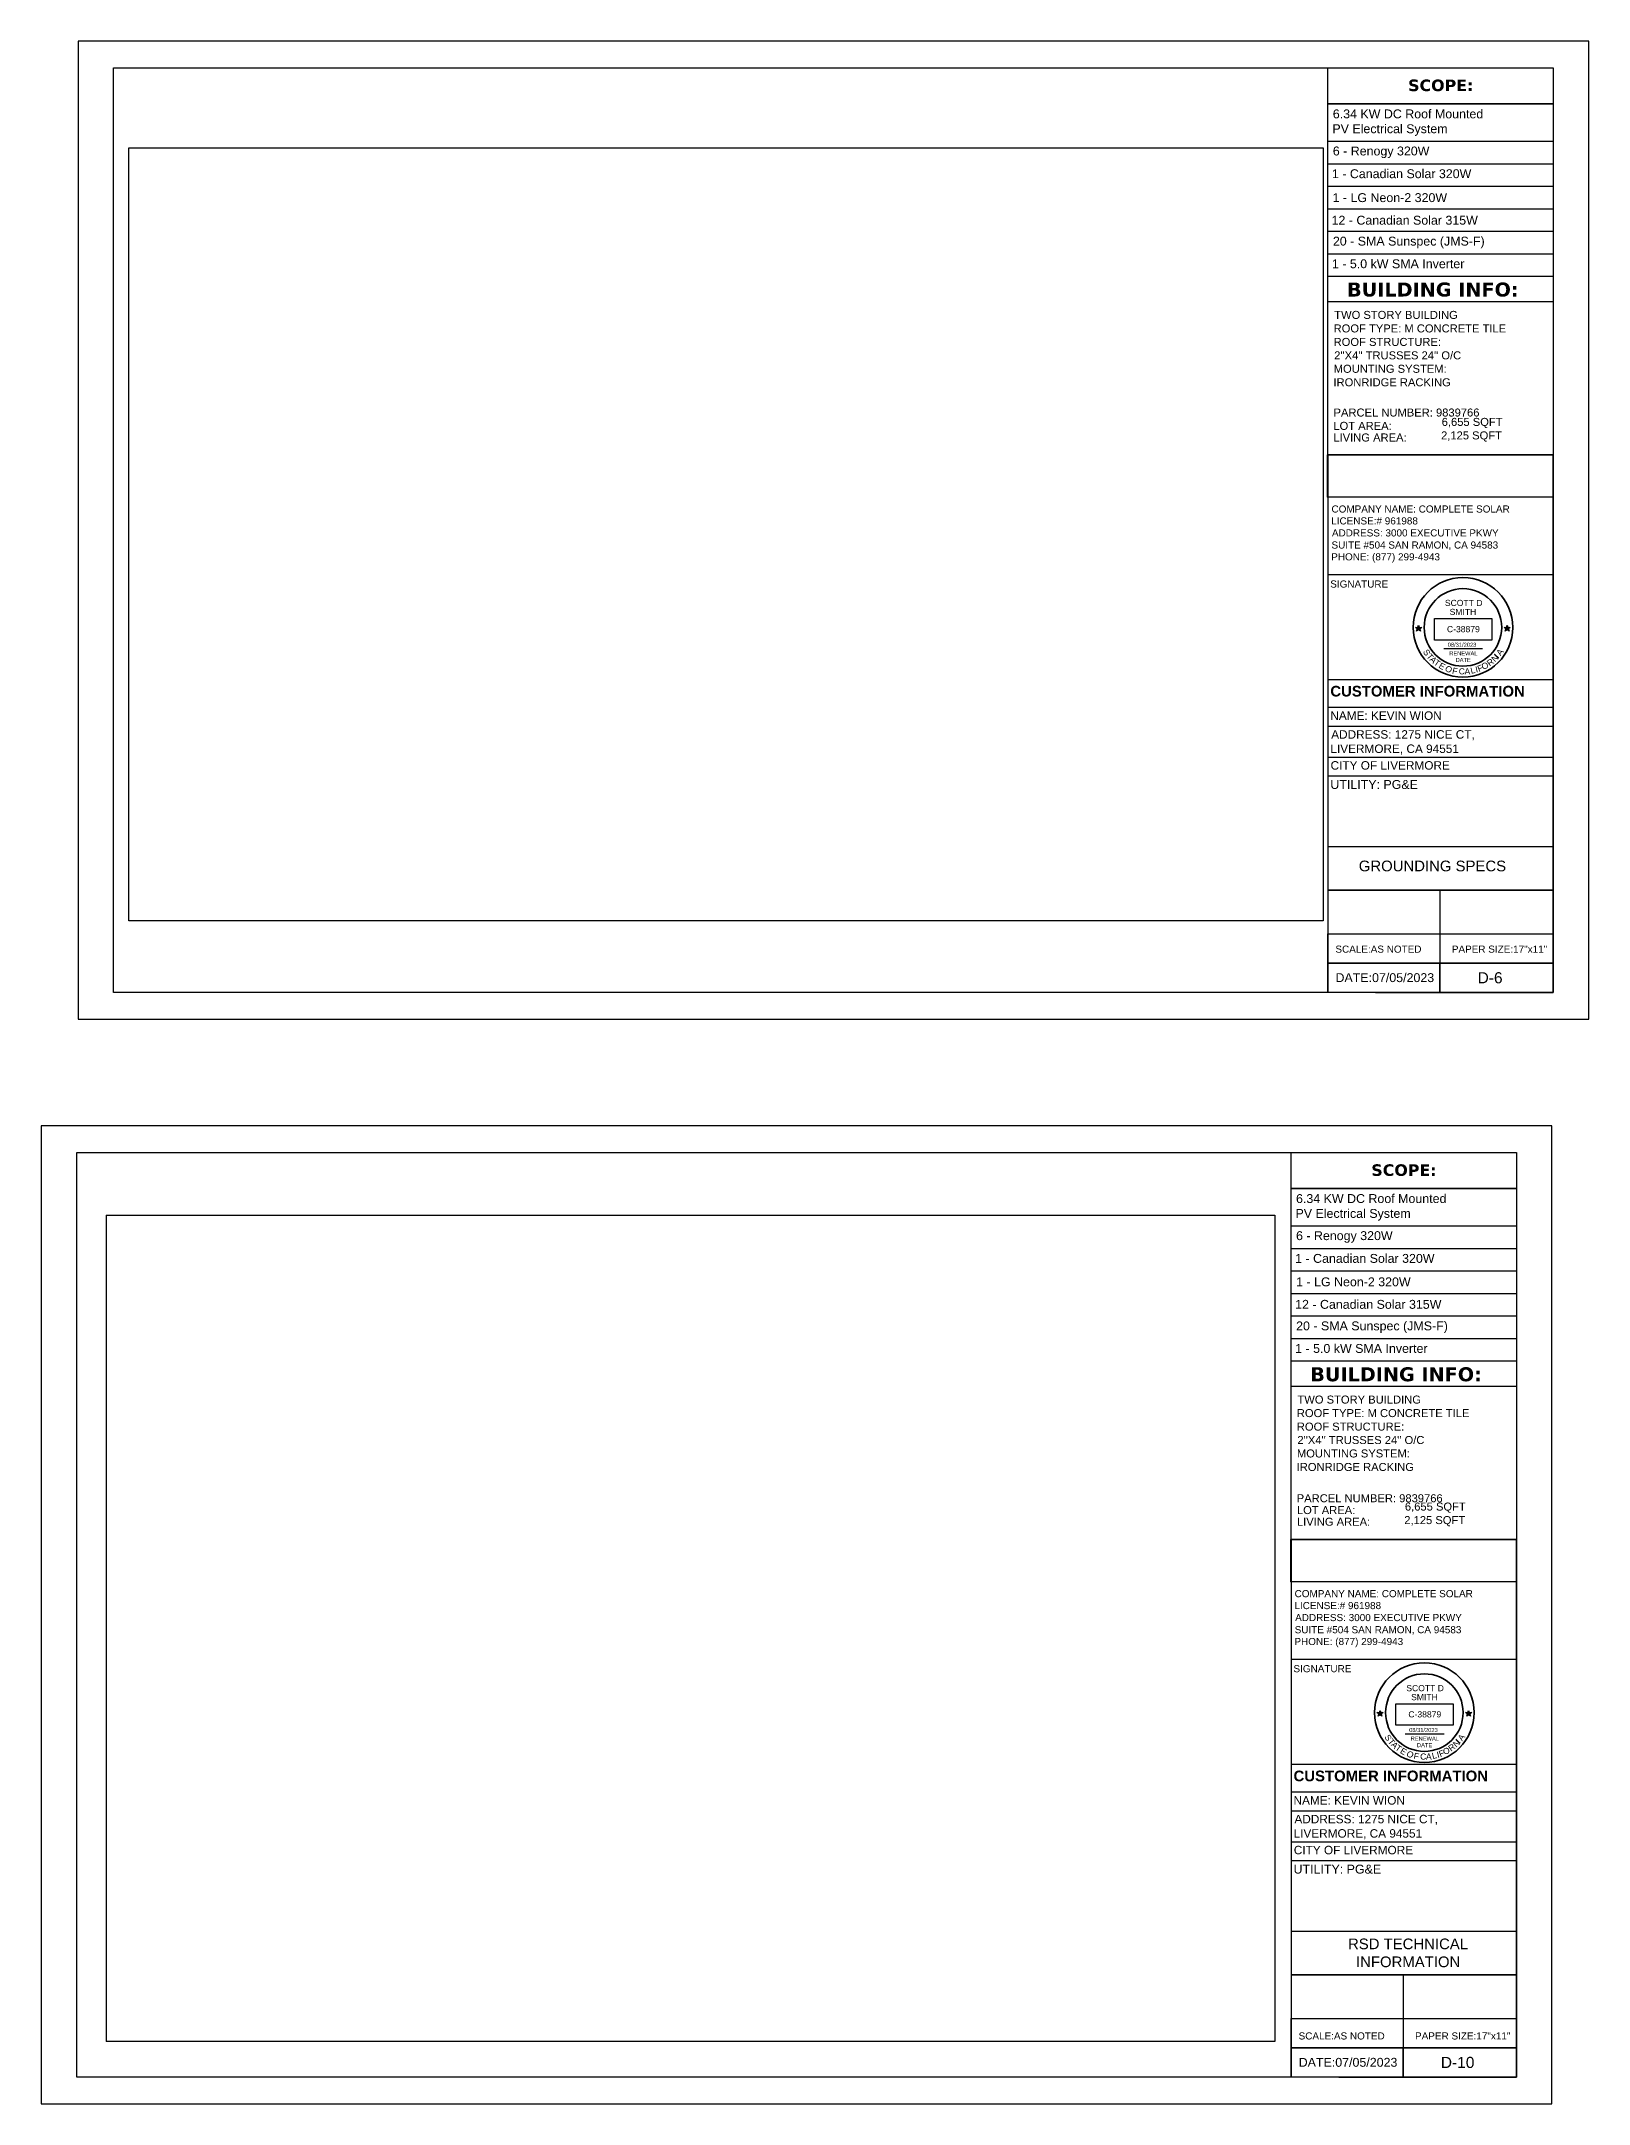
# Model space of a CAD drawing. Header units: millimetres. Extents: x 351 to 7480, y -14642 to -8468.
# Drawn here: x 351 to 2092, y -14642 to -12322 of the extents above; entities that cross this region are included whole.
import ezdxf

# ---------------------------------------------------------------- set-up
doc = ezdxf.new("R2010")
doc.units = ezdxf.units.MM
for name, color, linetype in [('PDF13_0', 7, 'Continuous'), ('PDF13_PDF_Geometry', 7, 'Continuous'), ('PDF13_Text', 7, 'Continuous'), ('PDF17_0', 7, 'Continuous'), ('PDF17_PDF_Geometry', 7, 'Continuous'), ('PDF17_Text', 7, 'Continuous'), ('PDF5_Text', 7, 'Continuous'), ('PDF_Text', 7, 'Continuous')]:
    doc.layers.add(name, color=color, linetype=linetype)
doc.styles.add('PDF Arial', font='arial.ttf')
doc.styles.add('PDF Arial Bold', font='arialbd.ttf')
doc.styles.add('PDF Verdana Bold', font='verdanab.ttf')
doc.styles.get("Standard").update_dxf_attribs({"font": 'arial.ttf'})
picture_1 = doc.add_image_def('image22.png', size_in_pixel=(45, 240))
picture_2 = doc.add_image_def('image23.png', size_in_pixel=(3192, 4933))
picture_3 = doc.add_image_def('image31.png', size_in_pixel=(45, 240))
picture_4 = doc.add_image_def('image32.png', size_in_pixel=(3413, 4826))
picture_5 = doc.add_image_def('image33.png', size_in_pixel=(858, 321))

# ---------------------------------------------------------------- blocks, each defined once
blk = doc.blocks.new('star')
h = blk.add_hatch(color=256)
h.dxf.hatch_style = 1
h.paths.add_polyline_path([(116.5, 62.57), (116.86, 62.57), (116.68, 63.12)])
h.paths.add_polyline_path([(116.68, 62.02), (116.97, 62.23), (116.86, 62.57), (116.5, 62.57), (116.39, 62.23)])
h.paths.add_polyline_path([(116.5, 62.57), (115.92, 62.57), (116.39, 62.23)])
h.paths.add_polyline_path([(116.39, 62.23), (116.21, 61.67), (116.68, 62.02)])
h.paths.add_polyline_path([(116.68, 62.02), (117.15, 61.67), (116.97, 62.23)])
h.paths.add_polyline_path([(116.97, 62.23), (117.44, 62.57), (116.86, 62.57)])
for p, q in [((115.92, 62.57), (117.44, 62.57)), ((117.15, 61.67), (115.92, 62.57)), ((116.21, 61.67), (116.68, 63.12)), ((117.44, 62.57), (116.21, 61.67)), ((116.68, 63.12), (117.15, 61.67))]:
    blk.add_line(p, q)
blk = doc.blocks.new('a')
at = {"color": 1, "char_height": 15, "attachment_point": 1}
for s, insert, rotation in [('{\\C256;S}', (169, 149), 301.8504), ('{\\C256;T}', (176.1, 138.5), 308.5602), ('{\\C256;A}', (182.8, 131.2), 313.9392), ('{\\C256;T}', (190.6, 123.2), 324.7462), ('{\\C256;E}', (201.4, 115.5), 330.0103), ('{\\C256;O}', (218.6, 109.1), 319.6464), ('{\\C256;L}', (271.7, 101.5), 12.6875), ('{\\C256;I}', (283.7, 104.3), 13.6115), ('{\\C256;F}', (288.3, 105.4), 21.5682), ('{\\C256;O}', (299, 112.2), 12.6875), ('{\\C256;R}', (311.3, 116.8), 36.4598), ('{\\C256;N}', (322.6, 125.5), 43.0781), ('{\\C256;I}', (344.8, 127.8), 227.4846), ('{\\C256;A}', (335, 138.5), 54.6588), ('{\\C256;A}', (258.4, 100.3), 1.6689)]:
    blk.add_mtext_dynamic_manual_height_columns(s, width=30.733, gutter_width=125, heights=[0], dxfattribs=dict(at, insert=insert, rotation=rotation))
at = {"color": 1, "insert": (244.5, 100.5), "char_height": 15, "attachment_point": 1}
blk.add_mtext_dynamic_manual_height_columns('{\\C256;C}', width=30.733, gutter_width=125, heights=[0], dxfattribs=at)
blk = doc.blocks.new('1')
at = {"color": 1, "xscale": 0.1018808021228187, "yscale": 0.1018808021228187, "zscale": 0.1018808021228187}
blk.add_blockref('a', (510.97, 81.39), dxfattribs=at)
at = {"color": 1, "insert": (534.46, 91.84), "char_height": 1.528, "attachment_point": 1, "rotation": 347.3366}
blk.add_mtext_dynamic_manual_height_columns('{\\C256;F}', width=1.5282, gutter_width=12.74, heights=[0], dxfattribs=at)

msp = doc.modelspace()

# ---------------------------------------------------------------- linework, layer by layer
at = {"lineweight": 30}
for p, q in [((1929, -13004.8), (1972.8, -13004.8)), ((1885.6, -14225.5), (1929.4, -14225.5))]:
    msp.add_line(p, q, dxfattribs=at)
at = {"lineweight": 35}
for centre, radius in [((1950.6, -12981), 56), ((1950.6, -12981), 43.6), ((1907.2, -14201.7), 56), ((1907.2, -14201.7), 43.6)]:
    msp.add_circle(centre, radius, dxfattribs=at)
at = {"layer": 'PDF13_0', "lineweight": 25}
for points in [[(392.3, -12321.6), (392.3, -13421.6), (2092.2, -13421.6), (2092.2, -12321.6)], [(2052.2, -12392.1), (1798.7, -12392.1)], [(2052.2, -12392.1), (2052.2, -12586.1), (1798.7, -12586.1), (1798.7, -12392.1)], [(449.5, -13311.2), (449.5, -12441.7), (1793.3, -12441.7), (1793.3, -13311.2)], [(1798.7, -12834.5), (1798.7, -12786.9), (2052.2, -12786.9), (2052.2, -12834.5)]]:
    msp.add_lwpolyline(points, close=True, dxfattribs=at)
for points in [[(1798.7, -12786.9), (1798.7, -12351.6)], [(1798.7, -12434.1), (2052.2, -12434.1)], [(1798.7, -12459.4), (2052.2, -12459.4)], [(1798.7, -12484.8), (2052.2, -12484.8)], [(1798.7, -12510.1), (2052.2, -12510.1)], [(1798.7, -12535.4), (2052.2, -12535.4)], [(1798.7, -12560.8), (2052.2, -12560.8)], [(1798.7, -12614.4), (2052.2, -12614.4)], [(1798.8, -12921.4), (2052.3, -12921.4)]]:
    msp.add_lwpolyline(points, dxfattribs=at)
at = {"layer": 'PDF13_PDF_Geometry', "lineweight": 25}
for points in [[(2052.2, -12351.6), (2052.2, -13391.6), (432.3, -13391.6), (432.3, -12351.6), (2052.2, -12351.6), (2052.2, -13391.6), (1798.7, -13391.6), (1798.7, -13358.8), (2052.2, -13358.8), (1798.7, -13358.8), (1798.7, -13325.8), (2052.2, -13325.8)], [(2052.2, -12869.5), (2052.2, -13325.8), (2052.2, -13358.8), (2052.2, -13391.6), (2052.2, -12786.9), (1798.7, -12786.9), (1798.7, -13391.6)], [(1798.7, -13039.5), (2052.2, -13039.5)], [(1798.7, -13070.8), (2052.2, -13070.8)], [(1798.7, -13091.9), (2052.2, -13091.9)], [(1798.7, -13126.8), (2052.3, -13126.8)], [(1798.7, -13147.9), (2052.3, -13147.9)], [(1798.7, -13227.5), (2052.3, -13227.5)], [(1802.3, -13276.6), (2052.2, -13276.6), (1798.7, -13276.6), (2052.2, -13276.6), (1924.6, -13276.6), (1924.6, -13325.8), (2052.2, -13325.8), (2052.2, -13276.6)], [(1924.6, -13325.8), (1924.6, -13358.8), (1924.6, -13391.6)]]:
    msp.add_lwpolyline(points, dxfattribs=at)
msp.add_lwpolyline([(2052.2, -13358.8), (2052.2, -13391.6), (1924.6, -13391.6), (1924.6, -13358.8)], close=True, dxfattribs=at)
at = {"layer": 'PDF13_PDF_Geometry', "color": 251, "lineweight": 25, "true_color": 0x525252}
msp.add_lwpolyline([(1852.3, -13391.6), (2052.2, -13391.6)], dxfattribs=at)
at = {"layer": 'PDF17_0', "lineweight": 25}
for points in [[(350.9, -13541.8), (350.9, -14641.7), (2050.8, -14641.7), (2050.8, -13541.8)], [(2010.8, -13612.2), (1757.3, -13612.2)], [(2010.8, -13612.2), (2010.8, -13806.2), (1757.3, -13806.2), (1757.3, -13612.2)], [(424.2, -14571.8), (424.2, -13642.1), (1738.8, -13642.1), (1738.8, -14571.8)], [(1757.3, -14054.6), (1757.3, -14007), (2010.8, -14007), (2010.8, -14054.6)]]:
    msp.add_lwpolyline(points, close=True, dxfattribs=at)
for points in [[(1757.3, -14007), (1757.3, -13571.7)], [(1757.3, -13654.2), (2010.8, -13654.2)], [(1757.3, -13679.5), (2010.8, -13679.5)], [(1757.3, -13704.9), (2010.8, -13704.9)], [(1757.3, -13730.2), (2010.8, -13730.2)], [(1757.3, -13755.5), (2010.8, -13755.5)], [(1757.3, -13780.9), (2010.8, -13780.9)], [(1757.3, -13834.6), (2010.8, -13834.6)], [(1757.4, -14141.5), (2010.9, -14141.5)]]:
    msp.add_lwpolyline(points, dxfattribs=at)
at = {"layer": 'PDF17_PDF_Geometry', "lineweight": 25}
for points in [[(2010.8, -13571.7), (2010.8, -14611.7), (390.9, -14611.7), (390.9, -13571.7), (2010.8, -13571.7), (2010.8, -14611.7), (1757.3, -14611.7), (1757.3, -14578.9), (2010.8, -14578.9), (1757.3, -14578.9), (1757.3, -14545.9), (2010.8, -14545.9)], [(2010.8, -14089.6), (2010.8, -14545.9), (2010.8, -14578.9), (2010.8, -14611.7), (2010.8, -14007), (1757.3, -14007), (1757.3, -14611.7)], [(1757.3, -14259.6), (2010.8, -14259.6)], [(1757.3, -14290.9), (2010.8, -14290.9)], [(1757.3, -14312), (2010.8, -14312)], [(1757.3, -14346.9), (2010.9, -14346.9)], [(1757.3, -14368), (2010.9, -14368)], [(1757.3, -14447.6), (2010.9, -14447.6)], [(1760.9, -14496.7), (2010.8, -14496.7), (1757.3, -14496.7), (2010.8, -14496.7), (1883.2, -14496.7), (1883.2, -14545.9), (2010.8, -14545.9), (2010.8, -14496.7)], [(1883.2, -14545.9), (1883.2, -14578.9), (1883.2, -14611.7)]]:
    msp.add_lwpolyline(points, dxfattribs=at)
msp.add_lwpolyline([(2010.8, -14578.9), (2010.8, -14611.7), (1883.2, -14611.7), (1883.2, -14578.9)], close=True, dxfattribs=at)
at = {"layer": 'PDF17_PDF_Geometry', "color": 251, "lineweight": 25, "true_color": 0x525252}
msp.add_lwpolyline([(1810.9, -14611.7), (2010.8, -14611.7)], dxfattribs=at)

# ---------------------------------------------------------------- block references
at = {"xscale": 4.597039828451667, "yscale": 4.597039828451667, "zscale": 4.597039828451667, "rotation": 287.9700872862333}
for p in [(1462.7, -12560.3), (1562.4, -12560.3), (1419.3, -13781), (1519, -13781)]:
    msp.add_blockref('star', p, dxfattribs=at)
at = {"color": 1, "xscale": 4.51217474996896, "yscale": 4.51217474996896, "zscale": 4.51217474996896}
for p in [(-472.1, -13440.4), (-515.5, -14661.1)]:
    msp.add_blockref('1', p, dxfattribs=at)

# ---------------------------------------------------------------- texts
at = {"attachment_point": 1}
for s, width, heights, insert, char_height, line_spacing_factor in [('SCOTT D\\P  SMITH', 46.347, [0], (1930.3, -12950), 6.9, 0.88), ('RENEWAL\\P    DATE', 31.395, [17], (1935.2, -13007.9), 4.6, 0.96), ('SCOTT D\\P  SMITH', 46.347, [0], (1886.9, -14170.7), 6.9, 0.88), ('RENEWAL\\P    DATE', 31.395, [17], (1891.8, -14228.6), 4.6, 0.96)]:
    msp.add_mtext_dynamic_manual_height_columns(s, width=width, gutter_width=4.6, heights=heights, dxfattribs=dict(at, insert=insert, char_height=char_height, line_spacing_factor=line_spacing_factor))
for s, width, insert, char_height in [('C-38879', 41.59, (1932.6, -12979.5), 6.9), ('08/31/2023', 38.133, (1933.5, -12998.2), 4.6), ('C-38879', 41.59, (1889.2, -14200.2), 6.9), ('08/31/2023', 38.133, (1890.1, -14218.9), 4.6)]:
    msp.add_mtext_dynamic_manual_height_columns(s, width=width, gutter_width=4.6, heights=[0], dxfattribs=dict(at, insert=insert, char_height=char_height))
at = {"layer": 'PDF13_Text', "attachment_point": 7}
for s, insert, char_height, style in [('SCOPE:', (1888.9, -12378), 13, 'PDF Verdana Bold'), ('6.34 KW DC Roof Mounted', (1804.2, -12408.5), 10, 'PDF Arial'), ('PV Electrical System', (1803.7, -12428.1), 10, 'PDF Arial'), ('6 - Renogy 320W', (1804.2, -12453.1), 10, 'PDF Arial'), ('1 - Canadian Solar 320W', (1803.2, -12475.8), 10, 'PDF Arial'), ('20 - SMA Sunspec (JMS-F)', (1804.3, -12554.5), 10, 'PDF Arial'), ('1 - 5.0 kW SMA Inverter', (1803.2, -12577.1), 10, 'PDF Arial'), ('BUILDING INFO:', (1820.2, -12609.1), 15.749, 'PDF Verdana Bold'), ('TWO STORY BUILDING', (1805.8, -12634.1), 9, 'PDF Arial'), ('ROOF TYPE: M CONCRETE TILE', (1805.1, -12649.3), 9, 'PDF Arial'), ('ROOF STRUCTURE:', (1805.1, -12664.5), 9, 'PDF Arial'), ('MOUNTING SYSTEM:', (1805.2, -12694.7), 9, 'PDF Arial'), ("2''X4'' TRUSSES 24'' O/C", (1805.7, -12679.6), 9, 'PDF Arial'), ('IRONRIDGE RACKING', (1804.9, -12709.9), 9, 'PDF Arial'), ('6,655 SQFT', (1926.7, -12756.8), 9, 'PDF Arial'), ('2,125 SQFT', (1926, -12772), 9, 'PDF Arial'), ('COMPANY NAME: COMPLETE SOLAR', (1802.7, -12851.9), 8, 'PDF Arial'), ('ADDRESS: 3000 EXECUTIVE PKWY', (1803.2, -12878.8), 8, 'PDF Arial'), ('LICENSE:# 961988', (1802.4, -12865.3), 8, 'PDF Arial'), ('SUITE #504 SAN RAMON, CA 94583', (1802.7, -12893.8), 8, 'PDF Arial'), ('PHONE: (877) 299-4943', (1802.4, -12908), 8, 'PDF Arial'), ('SIGNATURE', (1801.3, -12936.3), 8, 'PDF Arial'), ('CUSTOMER INFORMATION', (1801.4, -13058.9), 12, 'PDF Arial Bold'), ('NAME: KEVIN WION', (1801.4, -13085.1), 9.5, 'PDF Arial'), ('ADDRESS: 1275 NICE CT,', (1802.4, -13107.9), 9.5, 'PDF Arial'), ('CITY OF LIVERMORE', (1801.7, -13141.1), 9.5, 'PDF Arial'), ('LIVERMORE, CA 94551', (1801.5, -13124), 9.5, 'PDF Arial'), ('UTILITY: PG&E', (1801.4, -13162.8), 10, 'PDF Arial'), ('GROUNDING SPECS', (1833.4, -13255.5), 12, 'PDF Arial'), ('DATE:07/05/2023', (1807.2, -13380.1), 10, 'PDF Arial'), ('D-6', (1967.1, -13381.5), 12.5, 'PDF Arial')]:
    msp.add_mtext(s, dxfattribs=dict(at, insert=insert, char_height=char_height, style=style))
at = {"layer": 'PDF17_Text', "attachment_point": 7}
for s, insert, char_height, style in [('SCOPE:', (1847.5, -13598.2), 13, 'PDF Verdana Bold'), ('6.34 KW DC Roof Mounted', (1762.8, -13628.6), 10, 'PDF Arial'), ('PV Electrical System', (1762.2, -13648.2), 10, 'PDF Arial'), ('6 - Renogy 320W', (1762.8, -13673.2), 10, 'PDF Arial'), ('1 - Canadian Solar 320W', (1761.8, -13695.9), 10, 'PDF Arial'), ('20 - SMA Sunspec (JMS-F)', (1762.9, -13774.7), 10, 'PDF Arial'), ('1 - 5.0 kW SMA Inverter', (1761.8, -13797.2), 10, 'PDF Arial'), ('BUILDING INFO:', (1778.8, -13829.3), 15.749, 'PDF Verdana Bold'), ('TWO STORY BUILDING', (1764.4, -13854.2), 9, 'PDF Arial'), ('ROOF TYPE: M CONCRETE TILE', (1763.7, -13869.4), 9, 'PDF Arial'), ('ROOF STRUCTURE:', (1763.7, -13884.6), 9, 'PDF Arial'), ("2''X4'' TRUSSES 24'' O/C", (1764.3, -13899.7), 9, 'PDF Arial'), ('MOUNTING SYSTEM:', (1763.8, -13914.8), 9, 'PDF Arial'), ('IRONRIDGE RACKING', (1763.5, -13930), 9, 'PDF Arial'), ('6,655 SQFT', (1885.3, -13976.9), 9, 'PDF Arial'), ('2,125 SQFT', (1884.6, -13992.1), 9, 'PDF Arial'), ('COMPANY NAME: COMPLETE SOLAR', (1761.2, -14072), 8, 'PDF Arial'), ('LICENSE:# 961988', (1761, -14085.4), 8, 'PDF Arial'), ('ADDRESS: 3000 EXECUTIVE PKWY', (1761.8, -14098.9), 8, 'PDF Arial'), ('SUITE #504 SAN RAMON, CA 94583', (1761.3, -14113.9), 8, 'PDF Arial'), ('PHONE: (877) 299-4943', (1761, -14128.1), 8, 'PDF Arial'), ('SIGNATURE', (1759.9, -14156.4), 8, 'PDF Arial'), ('CUSTOMER INFORMATION', (1760, -14279.1), 12, 'PDF Arial Bold'), ('NAME: KEVIN WION', (1760, -14305.3), 9.5, 'PDF Arial'), ('ADDRESS: 1275 NICE CT,', (1761, -14328), 9.5, 'PDF Arial'), ('LIVERMORE, CA 94551', (1760.1, -14344.1), 9.5, 'PDF Arial'), ('CITY OF LIVERMORE', (1760.3, -14361.2), 9.5, 'PDF Arial'), ('UTILITY: PG&E', (1760, -14382.9), 10, 'PDF Arial'), ('RSD TECHNICAL', (1821.3, -14468), 12, 'PDF Arial'), ('INFORMATION', (1830.3, -14488.2), 12, 'PDF Arial'), ('DATE:07/05/2023', (1765.8, -14600.2), 10, 'PDF Arial'), ('D-10', (1925.7, -14601.6), 12.5, 'PDF Arial')]:
    msp.add_mtext(s, dxfattribs=dict(at, insert=insert, char_height=char_height, style=style))
at = {"layer": 'PDF5_Text', "attachment_point": 7, "style": 'PDF Arial'}
for s, insert, char_height in [('1 - LG Neon-2 320W', (1803.9, -12502.7), 10), ('12 - Canadian Solar 315W', (1802.8, -12528.1), 10), ('PARCEL NUMBER: 9839766', (1805, -12743.9), 9), ('LOT AREA:', (1804.8, -12758.9), 9), ('LIVING AREA:', (1804.8, -12772), 9), ('1 - LG Neon-2 320W', (1762.9, -13722.3), 10), ('12 - Canadian Solar 315W', (1761.8, -13747.6), 10), ('PARCEL NUMBER: 9839766', (1763.6, -13965.2), 9), ('LOT AREA:', (1763.8, -13978.5), 9), ('LIVING AREA:', (1763.8, -13991.6), 9)]:
    msp.add_mtext(s, dxfattribs=dict(at, insert=insert, char_height=char_height))
at = {"layer": 'PDF_Text', "char_height": 8, "attachment_point": 7, "style": 'PDF Arial'}
for insert in [(1807.1, -13347), (1765.7, -14569.5)]:
    msp.add_mtext('SCALE:AS NOTED           PAPER SIZE:17"x11"', dxfattribs=dict(at, insert=insert))

# ---------------------------------------------------------------- pictures from other files: only their frames are drawn
at = {"color": 7, "true_color": 0xffffff}
image = msp.add_image(picture_5, insert=(1918.5, -12995.3), size_in_units=(64.6, 24.2), dxfattribs=dict(at, brightness=7, contrast=73))
image.dxf.flags = 15
image = msp.add_image(picture_5, insert=(1875.1, -14216), size_in_units=(64.6, 24.2), dxfattribs=dict(at, brightness=7, contrast=73))
image.dxf.flags = 15
at = {"layer": 'PDF13_0', "color": 7, "lineweight": 0}
image = msp.add_image(picture_2, insert=(1793.3, -13311.2), size_in_units=(869.6, 1343.9), rotation=90, dxfattribs=at)
image.dxf.flags = 15
image = msp.add_image(picture_1, insert=(2052.2, -12834.5), size_in_units=(47.5, 254.3), rotation=90, dxfattribs=at)
image.dxf.flags = 15
at = {"layer": 'PDF17_0', "color": 7, "lineweight": 0}
image = msp.add_image(picture_4, insert=(1738.8, -14571.8), size_in_units=(929.8, 1314.7), rotation=90, dxfattribs=at)
image.dxf.flags = 15
image = msp.add_image(picture_3, insert=(2010.8, -14054.6), size_in_units=(47.5, 254.3), rotation=90, dxfattribs=at)
image.dxf.flags = 15

doc.saveas('drawing.dxf')
